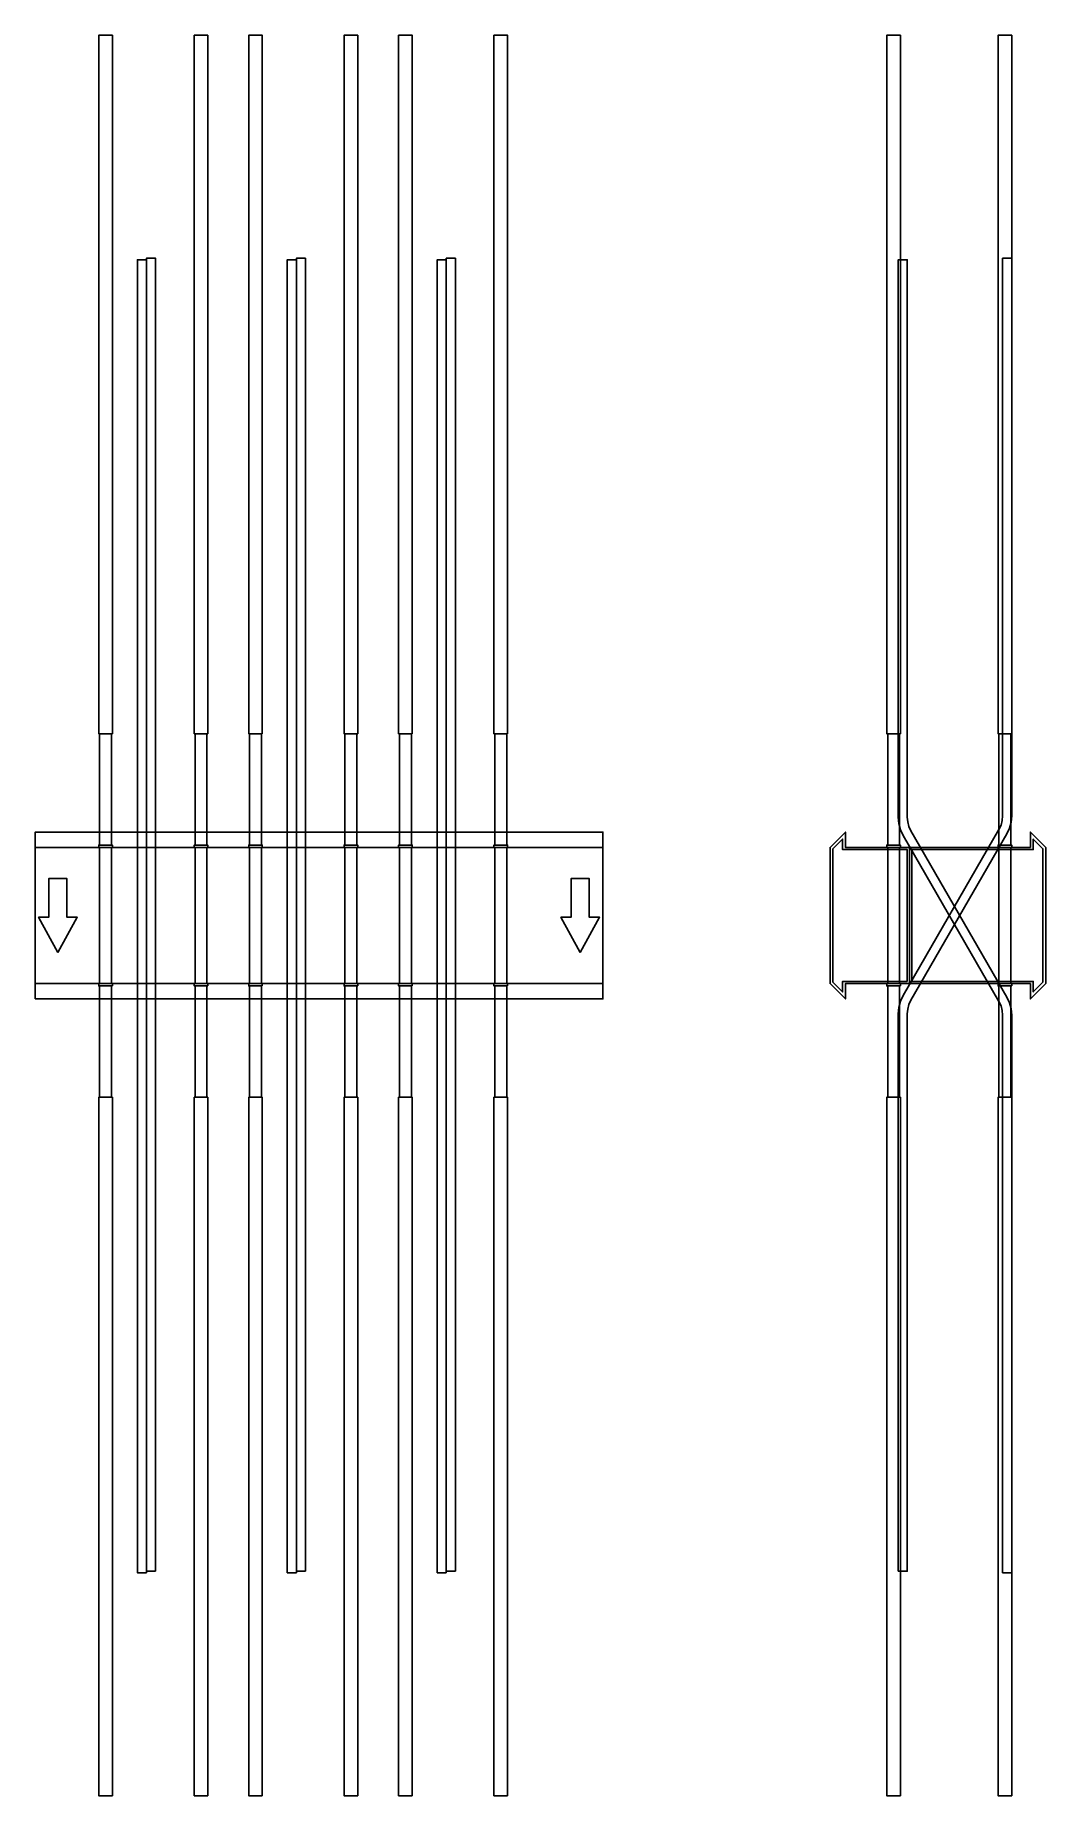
# Model space of a CAD drawing. Extents: x 0 to 890, y -775 to 775.
import ezdxf

# ---------------------------------------------------------------- set-up
doc = ezdxf.new("R2010")
doc.units = 0
doc.layers.add('Halfen', color=7, linetype='CONTINUOUS')

msp = doc.modelspace()

# ---------------------------------------------------------------- linework, layer by layer
at = {"layer": 'Halfen', "color": 7}
for points in [[(68, 160), (68, 775), (56, 775), (56, 160)], [(152, 160), (152, 775), (140, 775), (140, 160)], [(200, 160), (200, 775), (188, 775), (188, 160)], [(284, 160), (284, 775), (272, 775), (272, 160)], [(332, 160), (332, 775), (320, 775), (320, 160)], [(416, 160), (416, 775), (404, 775), (404, 160)], [(762, 160), (762, 775), (750, 775), (750, 160)], [(860, 160), (860, 775), (848, 775), (848, 160)], [(98, -578.609), (98, 577.25), (90, 577.25), (90, -578.609)], [(106, -577.251), (106, 578.609), (98, 578.609), (98, -577.251)], [(230, -578.609), (230, 577.25), (222, 577.25), (222, -578.609)], [(238, -577.251), (238, 578.609), (230, 578.609), (230, -577.251)], [(362, -578.609), (362, 577.25), (354, 577.25), (354, -578.609)], [(370, -577.251), (370, 578.609), (362, 578.609), (362, -577.251)], [(760, -577.251), (760, -86.497), (760.486, -80.941), (761.93, -75.553), (764.287, -70.497), (848.785, 75.856), (850.553, 79.648), (851.635, 83.689), (852, 87.856), (852, 578.609), (860, 578.609), (860, 87.856), (859.514, 82.3), (858.07, 76.912), (855.713, 71.856), (771.215, -74.497), (769.447, -78.289), (768.365, -82.33), (768, -86.497), (768, -577.251)], [(860, -578.609), (860, -87.856), (859.514, -82.3), (858.07, -76.912), (855.713, -71.856), (771.215, 74.497), (769.447, 78.289), (768.365, 82.33), (768, 86.497), (768, 577.25), (760, 577.25), (760, 86.497), (760.486, 80.941), (761.93, 75.553), (764.287, 70.497), (848.785, -75.856), (850.553, -79.648), (851.635, -83.689), (852, -87.856), (852, -578.609)], [(67.25, 62), (67.25, 160), (56.75, 160), (56.75, 62)], [(151.25, 62), (151.25, 160), (140.75, 160), (140.75, 62)], [(199.25, 62), (199.25, 160), (188.75, 160), (188.75, 62)], [(283.25, 62), (283.25, 160), (272.75, 160), (272.75, 62)], [(331.25, 62), (331.25, 160), (320.75, 160), (320.75, 62)], [(415.25, 62), (415.25, 160), (404.75, 160), (404.75, 62)], [(761.25, 62), (761.25, 160), (750.75, 160), (750.75, 62)], [(859.25, 62), (859.25, 160), (848.75, 160), (848.75, 62)], [(0, -73.5), (500, -73.5), (500, 73.5), (0, 73.5)], [(68, 60), (68, 62), (56, 62), (56, 60)], [(152, 60), (152, 62), (140, 62), (140, 60)], [(200, 60), (200, 62), (188, 62), (188, 60)], [(284, 60), (284, 62), (272, 62), (272, 60)], [(332, 60), (332, 62), (320, 62), (320, 60)], [(416, 60), (416, 62), (404, 62), (404, 60)], [(770, -60), (770, 60), (713.5, 60), (713.5, 73.5), (700, 60), (700, -60), (713.5, -73.5), (713.5, -60)], [(768, -58), (768, 58), (711, 58), (711, 67.25), (702.5, 58.75), (702.5, -58.75), (711, -67.25), (711, -58)], [(762, 60), (762, 62), (750, 62), (750, 60)], [(890, -60), (890, 60), (876.5, 73.5), (876.5, 60), (770, 60), (770, -60), (876.5, -60), (876.5, -73.5)], [(887.5, -58.75), (887.5, 58.75), (879, 67.25), (879, 58), (772, 58), (772, -58), (879, -58), (879, -67.25)], [(860, 60), (860, 62), (848, 62), (848, 60)], [(0, -60), (500, -60), (500, 60), (0, 60)], [(67.25, -60), (67.25, 60), (56.75, 60), (56.75, -60)], [(151.25, -60), (151.25, 60), (140.75, 60), (140.75, -60)], [(199.25, -60), (199.25, 60), (188.75, 60), (188.75, -60)], [(283.25, -60), (283.25, 60), (272.75, 60), (272.75, -60)], [(331.25, -60), (331.25, 60), (320.75, 60), (320.75, -60)], [(415.25, -60), (415.25, 60), (404.75, 60), (404.75, -60)], [(761.25, -60), (761.25, 60), (750.75, 60), (750.75, -60)], [(859.25, -60), (859.25, 60), (848.75, 60), (848.75, -60)], [(20, -32.5), (37, -1.5), (28, -1.5), (28, 32.5), (12, 32.5), (12, -1.5), (3, -1.5)], [(480, -32.5), (497, -1.5), (488, -1.5), (488, 32.5), (472, 32.5), (472, -1.5), (463, -1.5)], [(68, -62), (68, -60), (56, -60), (56, -62)], [(67.25, -160), (67.25, -62), (56.75, -62), (56.75, -160)], [(152, -62), (152, -60), (140, -60), (140, -62)], [(151.25, -160), (151.25, -62), (140.75, -62), (140.75, -160)], [(200, -62), (200, -60), (188, -60), (188, -62)], [(199.25, -160), (199.25, -62), (188.75, -62), (188.75, -160)], [(284, -62), (284, -60), (272, -60), (272, -62)], [(283.25, -160), (283.25, -62), (272.75, -62), (272.75, -160)], [(332, -62), (332, -60), (320, -60), (320, -62)], [(331.25, -160), (331.25, -62), (320.75, -62), (320.75, -160)], [(416, -62), (416, -60), (404, -60), (404, -62)], [(415.25, -160), (415.25, -62), (404.75, -62), (404.75, -160)], [(762, -62), (762, -60), (750, -60), (750, -62)], [(761.25, -160), (761.25, -62), (750.75, -62), (750.75, -160)], [(860, -62), (860, -60), (848, -60), (848, -62)], [(859.25, -160), (859.25, -62), (848.75, -62), (848.75, -160)], [(68, -775), (68, -160), (56, -160), (56, -775)], [(152, -775), (152, -160), (140, -160), (140, -775)], [(200, -775), (200, -160), (188, -160), (188, -775)], [(284, -775), (284, -160), (272, -160), (272, -775)], [(332, -775), (332, -160), (320, -160), (320, -775)], [(416, -775), (416, -160), (404, -160), (404, -775)], [(762, -775), (762, -160), (750, -160), (750, -775)], [(860, -775), (860, -160), (848, -160), (848, -775)]]:
    msp.add_lwpolyline(points, close=True, dxfattribs=at)

doc.saveas('drawing.dxf')
